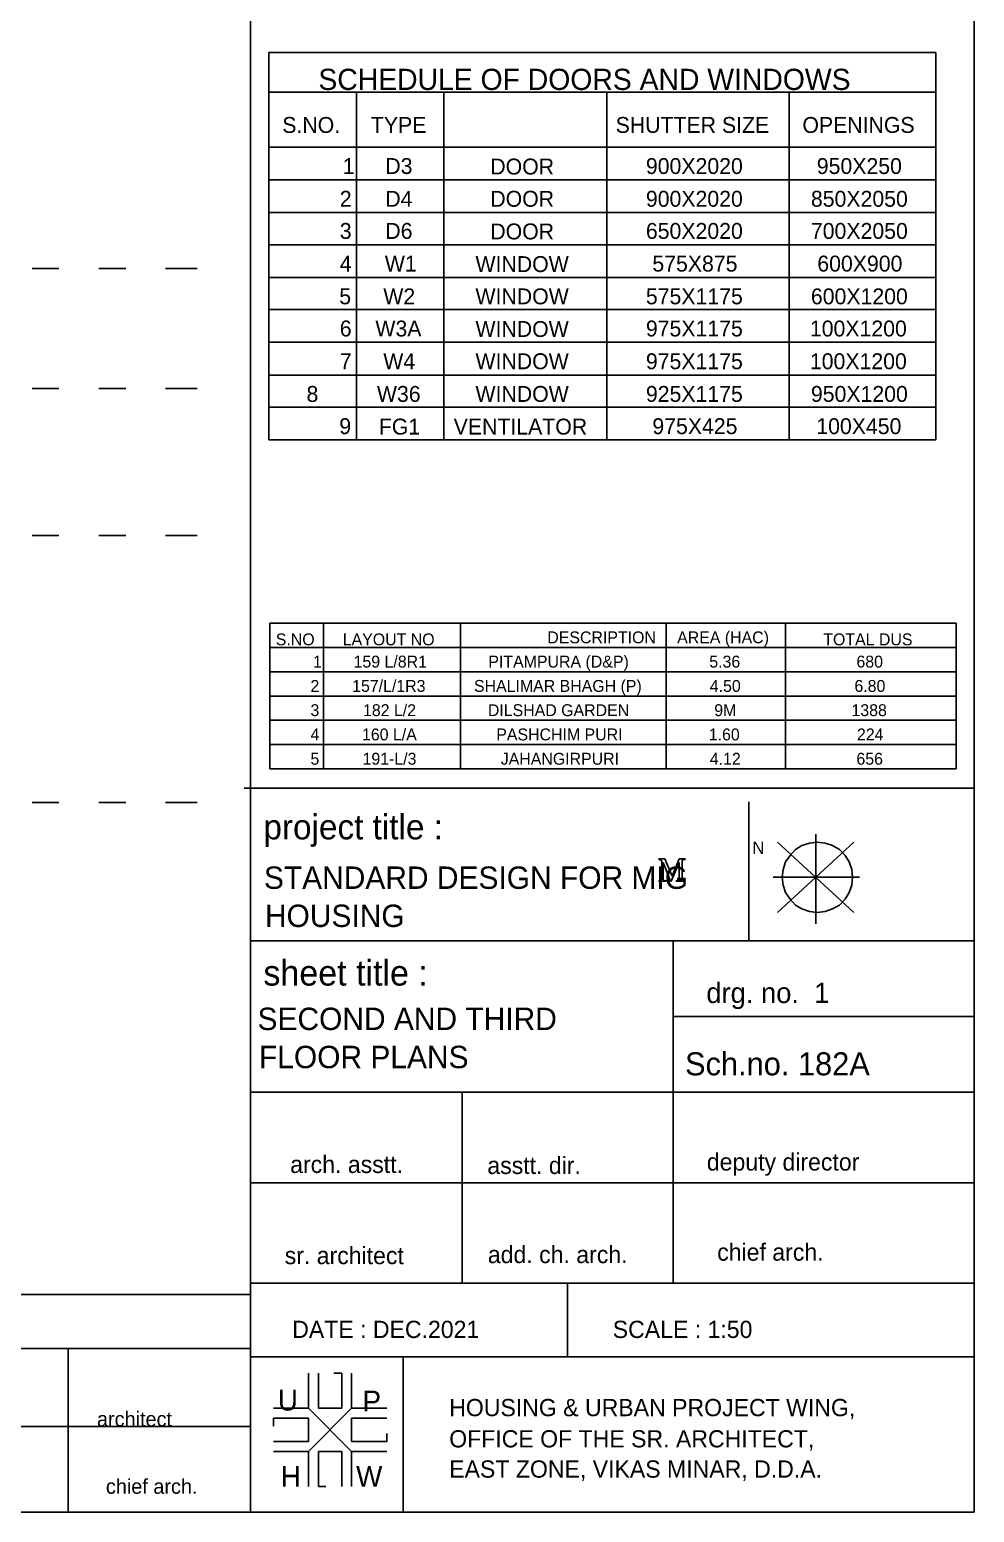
# Model space of a CAD drawing. Header units: millimetres. Extents: x 30 to 56197, y -4580 to 38782.
# Drawn here: x 44976 to 56197, y 2452 to 20064 of the extents above; entities that cross this region are included whole.
import ezdxf

# ---------------------------------------------------------------- set-up
doc = ezdxf.new("R2010")
doc.units = ezdxf.units.MM
doc.layers.add('A-ARCH-REF', color=8, linetype='CONTINUOUS')

msp = doc.modelspace()

# ---------------------------------------------------------------- linework, layer by layer
at = {"layer": 'A-ARCH-REF'}
for p, q in [((47600, 38782), (47600, 2452)), ((56197, 38782), (56197, 2452)), ((47818, 19793), (55738, 19793)), ((47818, 19793), (47818, 15191)), ((55738, 19793), (55738, 15191)), ((47818, 19322), (55738, 19322)), ((48860, 19322), (48860, 15191)), ((49895, 19322), (49895, 15191)), ((51831, 19322), (51831, 15191)), ((53997, 19322), (53997, 15191)), ((47818, 18669), (55738, 18669)), ((47818, 18281), (55738, 18281)), ((47818, 17892), (55738, 17892)), ((47818, 17510), (55738, 17510)), ((45005, 17227), (45323, 17227)), ((45800, 17227), (46117, 17227)), ((46588, 17227), (46965, 17227)), ((47818, 17121), (55738, 17121)), ((47818, 16739), (55738, 16739)), ((47818, 16351), (55738, 16351)), ((47818, 15962), (55738, 15962)), ((45005, 15803), (45323, 15803)), ((45800, 15803), (46117, 15803)), ((46588, 15803), (46965, 15803)), ((47818, 15580), (55738, 15580)), ((47818, 15191), (55738, 15191)), ((45005, 14056), (45323, 14056)), ((45800, 14056), (46117, 14056)), ((46588, 14056), (46965, 14056)), ((47830, 13014), (55980, 13014)), ((47830, 13014), (47830, 11284)), ((48465, 13014), (48465, 11284)), ((50095, 13014), (50095, 11284)), ((52537, 13014), (52537, 11284)), ((53955, 13014), (53955, 11284)), ((55980, 13014), (55980, 11284)), ((47830, 12726), (55980, 12726)), ((47830, 12438), (55980, 12438)), ((47830, 12149), (55980, 12149)), ((47830, 11861), (55980, 11861)), ((47830, 11573), (55980, 11573)), ((47830, 11284), (55980, 11284)), ((47524, 11055), (56197, 11055)), ((45005, 10884), (45323, 10884)), ((45800, 10884), (46117, 10884)), ((46588, 10884), (46965, 10884)), ((53520, 10890), (53520, 9242)), ((53861, 10413), (54767, 9578)), ((54767, 10413), (53861, 9578)), ((54238, 10402), (54150, 10372)), ((54332, 10413), (54238, 10402)), ((54314, 10507), (54314, 9442)), ((54426, 10402), (54332, 10413)), ((54514, 10372), (54426, 10402)), ((54008, 10254), (53955, 10178)), ((54073, 10325), (54008, 10254)), ((54150, 10372), (54073, 10325)), ((54597, 10325), (54514, 10372)), ((54662, 10254), (54597, 10325)), ((54709, 10178), (54662, 10254)), ((52449, 10207), (52449, 10213)), ((52449, 10213), (52520, 10213)), ((52455, 10207), (52449, 10207)), ((52461, 10201), (52455, 10207)), ((52467, 10201), (52461, 10201)), ((52473, 10201), (52467, 10201)), ((52478, 10196), (52473, 10201)), ((52484, 10190), (52478, 10196)), ((52484, 10184), (52484, 10190)), ((52484, 10178), (52484, 10184)), ((52484, 10172), (52484, 10178)), ((52484, 10166), (52484, 10172)), ((52484, 9996), (52484, 10166)), ((52590, 9948), (52502, 10172)), ((52502, 10172), (52502, 9996)), ((52520, 10213), (52608, 10007)), ((52690, 10172), (52596, 9948)), ((52608, 10007), (52690, 10213)), ((52690, 10213), (52761, 10213)), ((52690, 9996), (52690, 10172)), ((52731, 10196), (52726, 10196)), ((52726, 10196), (52726, 10190)), ((52726, 10190), (52726, 10184)), ((52726, 10184), (52726, 10178)), ((52726, 10178), (52726, 10172)), ((52726, 10172), (52726, 10166)), ((52726, 10166), (52726, 9996)), ((52737, 10201), (52731, 10201)), ((52731, 10201), (52731, 10196)), ((52743, 10201), (52737, 10201)), ((52749, 10207), (52743, 10207)), ((52743, 10207), (52743, 10201)), ((52761, 10207), (52749, 10207)), ((52761, 10213), (52761, 10207)), ((53926, 10090), (53914, 9996)), ((53955, 10178), (53926, 10090)), ((54744, 10090), (54709, 10178)), ((54750, 9996), (54744, 10090)), ((52449, 9948), (52449, 9954)), ((52449, 9954), (52461, 9954)), ((52537, 9948), (52449, 9948)), ((52461, 9954), (52467, 9954)), ((52467, 9954), (52473, 9954)), ((52473, 9954), (52473, 9960)), ((52473, 9960), (52478, 9960)), ((52478, 9960), (52478, 9966)), ((52478, 9966), (52484, 9966)), ((52484, 9990), (52484, 9996)), ((52484, 9984), (52484, 9990)), ((52484, 9978), (52484, 9984)), ((52484, 9972), (52484, 9978)), ((52484, 9966), (52484, 9972)), ((52502, 9996), (52502, 9990)), ((52502, 9990), (52502, 9984)), ((52502, 9984), (52502, 9978)), ((52502, 9978), (52502, 9972)), ((52502, 9972), (52502, 9966)), ((52502, 9966), (52508, 9960)), ((52508, 9960), (52514, 9954)), ((52514, 9954), (52520, 9954)), ((52520, 9954), (52526, 9954)), ((52526, 9954), (52537, 9954)), ((52537, 9954), (52537, 9948)), ((52596, 9948), (52590, 9948)), ((52655, 9948), (52655, 9954)), ((52655, 9954), (52667, 9954)), ((52761, 9948), (52655, 9948)), ((52667, 9954), (52673, 9954)), ((52673, 9954), (52679, 9954)), ((52679, 9954), (52679, 9960)), ((52679, 9960), (52684, 9960)), ((52684, 9960), (52684, 9966)), ((52684, 9966), (52690, 9966)), ((52690, 9990), (52690, 9996)), ((52690, 9984), (52690, 9990)), ((52690, 9978), (52690, 9984)), ((52690, 9972), (52690, 9978)), ((52690, 9966), (52690, 9972)), ((52726, 9996), (52726, 9990)), ((52726, 9990), (52726, 9984)), ((52726, 9984), (52726, 9978)), ((52726, 9978), (52726, 9972)), ((52726, 9972), (52726, 9966)), ((52726, 9966), (52731, 9960)), ((52731, 9960), (52737, 9954)), ((52737, 9954), (52743, 9954)), ((52743, 9954), (52749, 9954)), ((52749, 9954), (52761, 9954)), ((52761, 9954), (52761, 9948)), ((53808, 9996), (54832, 9996)), ((53914, 9996), (53926, 9901)), ((53926, 9901), (53955, 9813)), ((54709, 9813), (54744, 9901)), ((54744, 9901), (54750, 9996)), ((53955, 9813), (54008, 9737)), ((54008, 9737), (54073, 9666)), ((54597, 9666), (54662, 9737)), ((54662, 9737), (54709, 9813)), ((54073, 9666), (54150, 9619)), ((54150, 9619), (54238, 9590)), ((54238, 9590), (54332, 9578)), ((54332, 9578), (54426, 9590)), ((54426, 9590), (54514, 9619)), ((54514, 9619), (54597, 9666)), ((47600, 9242), (56197, 9242)), ((52620, 7442), (52620, 9242)), ((56197, 8342), (52620, 8342)), ((47600, 7442), (56197, 7442)), ((50113, 5176), (50113, 7442)), ((52620, 5176), (52620, 7442)), ((47600, 6365), (56197, 6365)), ((47600, 5176), (56197, 5176)), ((51366, 5176), (51366, 4299)), ((41110, 5041), (47600, 5041)), ((47600, 5041), (47600, 2452)), ((41110, 4400), (47600, 4400)), ((45435, 2452), (45435, 4400)), ((47600, 4299), (56197, 4299)), ((49413, 4299), (49413, 2452)), ((48289, 3688), (48289, 4105)), ((48406, 3688), (48406, 4105)), ((48589, 4105), (48683, 4105)), ((48683, 4105), (48683, 3688)), ((48801, 3688), (48801, 4105)), ((48289, 3688), (47871, 3688)), ((47871, 3476), (47871, 3570)), ((47871, 3570), (48289, 3570)), ((48801, 3688), (48289, 3176)), ((48289, 3688), (48801, 3176)), ((48289, 3570), (48289, 3293)), ((48683, 3688), (48406, 3688)), ((48801, 3688), (49219, 3688)), ((48801, 3293), (48801, 3570)), ((48801, 3570), (49219, 3570)), ((41110, 3470), (47600, 3470)), ((49219, 3387), (49219, 3293)), ((48289, 3293), (47871, 3293)), ((48289, 3176), (47871, 3176)), ((48289, 3176), (48289, 2758)), ((48406, 2758), (48406, 3176)), ((48406, 3176), (48683, 3176)), ((48683, 3176), (48683, 2758)), ((49219, 3293), (48801, 3293)), ((48801, 3176), (49219, 3176)), ((48801, 3176), (48801, 2758)), ((48495, 2758), (48406, 2758)), ((56197, 2452), (2132, 2452)), ((41110, 2452), (47600, 2452))]:
    msp.add_line(p, q, dxfattribs=at)

# ---------------------------------------------------------------- texts
for s, height, p in [('SCHEDULE OF DOORS AND WINDOWS', 251.71, (48406, 19348)), ('S.NO.', 188.8, (47977, 18838)), ('TYPE', 188.8, (49030, 18838)), ('SHUTTER SIZE', 188.78, (51937, 18838)), ('OPENINGS', 188.8, (54155, 18838)), ('1', 189, (48695, 18350)), ('D3', 188.8, (49201, 18350)), ('DOOR', 188.8, (50448, 18344)), ('900X2020', 188.8, (52296, 18350)), ('950X250', 188.8, (54326, 18350)), ('2', 189, (48660, 17961)), ('D4', 188.8, (49201, 17961)), ('DOOR', 188.8, (50448, 17961)), ('900X2020', 188.8, (52296, 17961)), ('850X2050', 188.8, (54256, 17961)), ('3', 189, (48660, 17579)), ('D6', 188.8, (49201, 17579)), ('DOOR', 188.8, (50448, 17573)), ('650X2020', 188.8, (52296, 17579)), ('700X2050', 188.8, (54256, 17579)), ('4', 189, (48660, 17191)), ('W1', 188.8, (49195, 17191)), ('WINDOW', 188.8, (50272, 17185)), ('575X875', 188.8, (52373, 17191)), ('600X900', 188.8, (54332, 17191)), ('5', 189, (48654, 16802)), ('W2', 188.8, (49177, 16802)), ('WINDOW', 188.8, (50272, 16802)), ('575X1175', 188.8, (52296, 16802)), ('600X1200', 188.8, (54256, 16802)), ('6', 189, (48660, 16420)), ('W3A', 188.8, (49083, 16420)), ('WINDOW', 188.8, (50272, 16414)), ('975X1175', 188.8, (52296, 16420)), ('100X1200', 188.8, (54244, 16420)), ('7', 189, (48660, 16031)), ('W4', 188.8, (49177, 16031)), ('WINDOW', 188.8, (50272, 16031)), ('975X1175', 188.8, (52296, 16031)), ('100X1200', 188.8, (54244, 16031)), ('8', 189, (48265, 15643)), ('W36', 188.8, (49101, 15643)), ('WINDOW', 188.8, (50272, 15643)), ('925X1175', 188.8, (52296, 15643)), ('950X1200', 188.8, (54256, 15643)), ('9', 189, (48654, 15260)), ('FG1', 188.8, (49124, 15255)), ('VENTILATOR', 188.8, (50013, 15255)), ('975X425', 188.8, (52373, 15260)), ('100X450', 188.8, (54320, 15260)), ('S.NO', 141.2, (47900, 12751)), ('LAYOUT NO', 141.2, (48695, 12751)), ('DESCRIPTION', 141.16, (51125, 12775)), ('AREA (HAC)', 141.2, (52667, 12775)), ('TOTAL DUS', 141.2, (54403, 12751)), ('1', 141, (48342, 12487)), ('159 L/8R1', 141.2, (48824, 12487)), ('PITAMPURA (D&P)', 141.16, (50425, 12487)), ('5.36', 141.2, (53049, 12487)), ('680', 141.2, (54797, 12487)), ('2', 141, (48312, 12198)), ('157/L/1R3', 141.2, (48807, 12198)), ('SHALIMAR BHAGH (P)', 141.16, (50254, 12198)), ('4.50', 141.2, (53055, 12198)), ('6.80', 141.2, (54773, 12198)), ('3', 141, (48312, 11910)), ('182 L/2', 141.2, (48936, 11910)), ('DILSHAD GARDEN', 141.16, (50419, 11910)), ('9M', 141.2, (53108, 11910)), ('1388', 141.2, (54738, 11910)), ('4', 141, (48312, 11622)), ('160 L/A', 141.2, (48924, 11622)), ('PASHCHIM PURI', 141.16, (50519, 11622)), ('1.60', 141.2, (53043, 11622)), ('224', 141.2, (54803, 11622)), ('5', 141, (48312, 11333)), ('191-L/3', 141.2, (48930, 11333)), ('JAHANGIRPURI', 141.16, (50572, 11333)), ('4.12', 141.2, (53055, 11333)), ('656', 141.2, (54797, 11333)), ('project title :', 295.81, (47753, 10446)), ('N', 148, (53561, 10272)), ('STANDARD DESIGN FOR MIG', 265.88, (47759, 9858)), ('HOUSING', 265.9, (47771, 9405)), ('sheet title :', 301.9, (47753, 8709)), ('drg. no.  1', 242.68, (53014, 8502)), ('SECOND AND THIRD', 265.88, (47683, 8181)), ('FLOOR PLANS', 265.88, (47700, 7728)), ('Sch.no. 182A', 273.35, (52761, 7643)), ('arch. asstt.', 204.79, (48071, 6483)), ('deputy director', 204.79, (53020, 6512)), ('asstt. dir.', 204.79, (50413, 6471)), ('chief arch.', 204.79, (53143, 5441)), ('sr. architect', 204.79, (48006, 5400)), ('add. ch. arch.', 204.79, (50419, 5412)), ('DATE : DEC.2021', 204.79, (48095, 4523)), ('SCALE : 1:50', 204.79, (51902, 4523)), ('U', 247, (47924, 3661)), ('P', 247, (48930, 3650)), ('HOUSING & URBAN PROJECT WING,', 204.79, (49960, 3594)), ('architect', 176.4, (45776, 3472)), ('OFFICE OF THE SR. ARCHITECT,', 204.79, (49960, 3223)), ('H', 247, (47959, 2755)), ('W', 247, (48854, 2755)), ('EAST ZONE, VIKAS MINAR, D.D.A.', 204.79, (49960, 2864)), ('chief arch.', 176.35, (45882, 2672))]:
    msp.add_text(s, height=height, dxfattribs=at).set_placement(p)

doc.saveas('drawing.dxf')
